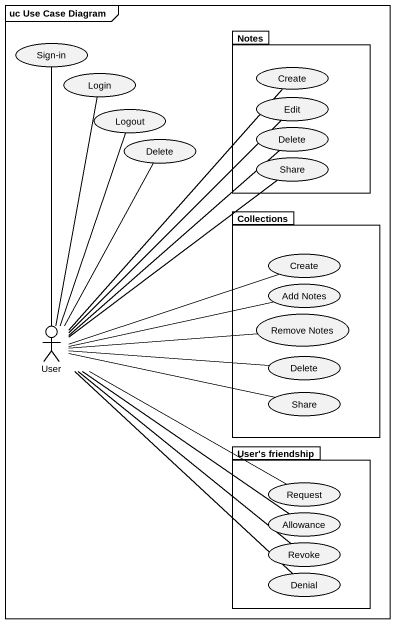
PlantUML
@startuml
mainframe uc Use Case Diagram
usecase "Sign-in" as Sign_in
package Notes {
  usecase "Create" as Create_
  usecase Edit
  usecase Delete
  usecase Share
}
usecase Login
usecase Logout
usecase "Delete" as Delete_2
package "Collections" as Collections_ {
  usecase "Create" as Create__2
  usecase "Add Notes" as Add_Notes
  usecase "Remove Notes" as Remove_Notes
  usecase "Delete" as Delete_3
  usecase "Share" as Share_2
}
actor User
package "User's friendship" as User_s_friendship {
  usecase Request
  usecase Allowance
  usecase Revoke
  usecase Denial
}
User -up- Sign_in
User -up- Login
User -up- Create_
User -up- Logout
User -up- Edit
User -up- Delete
User -up- Delete_2
User -up- Share
User -right- Create__2
User -right- Add_Notes
User -right- Remove_Notes
User -right- Delete_3
User -right- Share_2
User -right- Request
User -- Allowance
User -- Revoke
User -- Denial
@enduml
